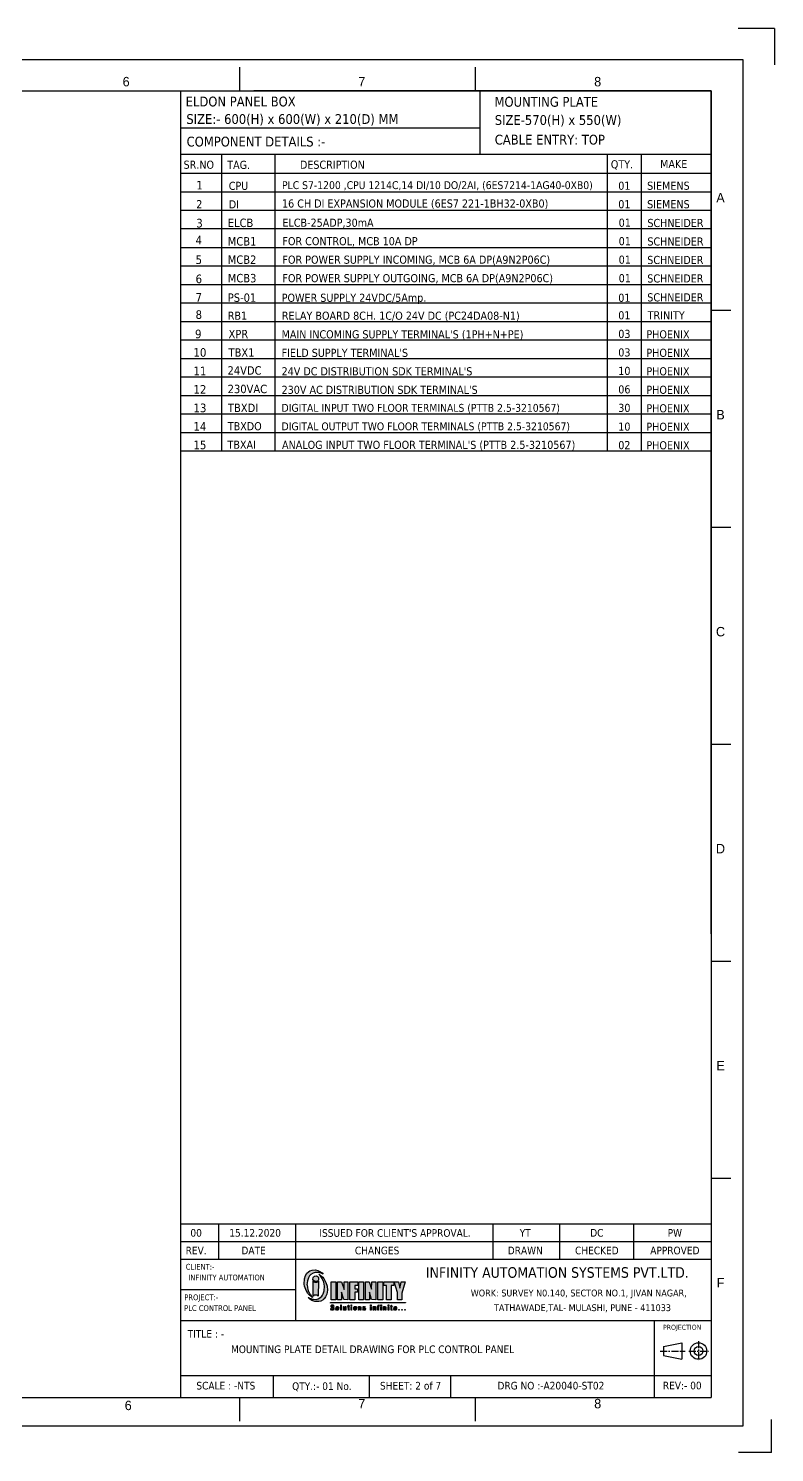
# Model space of a CAD drawing. Extents: x 867151 to 1787449, y -2071112 to -1028603.
# Drawn here: x 871691 to 872224, y -1033036 to -1032019 of the extents above; entities that cross this region are included whole.
import ezdxf
from ezdxf.enums import TextEntityAlignment as Align

# ---------------------------------------------------------------- set-up
doc = ezdxf.new("R2010")
doc.units = 0
doc.header["$LTSCALE"] = 4
doc.header["$MEASUREMENT"] = 0
doc.linetypes.add('CENTER', pattern=[2, 1.25, -0.25, 0.25, -0.25])
doc.layers.get('0').update_dxf_attribs({"linetype": 'CONTINUOUS'})
for name, color, linetype in [('Layer1', 7, 'CONTINUOUS'), ('R2V', 7, 'CONTINUOUS'), ('Title Block', 7, 'CONTINUOUS')]:
    doc.layers.add(name, color=color, linetype=linetype)
doc.layers.add('TXT', color=3, linetype='CONTINUOUS', lineweight=25)
doc.styles.add('BZ2', font='GOTHIC.TTF')
doc.styles.add('Tahoma', font='tahoma.ttf')

msp = doc.modelspace()

# ---------------------------------------------------------------- hatches: boundary and pattern name
h = msp.add_hatch(color=9)
h.paths.add_polyline_path([(871891.6, -1032909.8), (871892.5, -1032908.9), (871894.1, -1032907.9), (871895.5, -1032907.5), (871898.3, -1032907.5), (871899.8, -1032907.9), (871901.4, -1032908.8), (871900.5, -1032907.8), (871898.9, -1032906.8), (871897.6, -1032906.2), (871895.7, -1032905.7), (871893.4, -1032905.8), (871891.7, -1032906.4), (871890.7, -1032907.1), (871889.7, -1032908.1), (871888.7, -1032909.7), (871887.9, -1032912), (871887.7, -1032915.9), (871888, -1032917.2), (871888.8, -1032919.6), (871889.5, -1032920.8), (871890.4, -1032922.5), (871891.8, -1032924), (871892.4, -1032924.3), (871893.2, -1032925.1), (871893.8, -1032925.4), (871893.4, -1032924.8), (871893.2, -1032924.8), (871892.2, -1032923.3), (871892.1, -1032923.3), (871891.8, -1032922.7), (871891.7, -1032922.7), (871891, -1032921.2), (871890.9, -1032921.2), (871890.4, -1032919.6), (871890.3, -1032919.6), (871890.1, -1032918.2), (871890, -1032918.2), (871889.8, -1032916.4), (871889.7, -1032916.4), (871890, -1032913.4), (871890.7, -1032911.3)])
h.paths.add_polyline_path([(871900.7, -1032923.6), (871900.3, -1032924.4), (871899, -1032925.5), (871897.8, -1032926.2), (871896.2, -1032926.7), (871894.3, -1032926.5), (871893.6, -1032926.5), (871892.4, -1032926.1), (871892.1, -1032926.1), (871891.4, -1032925.6), (871891.1, -1032925.6), (871890.8, -1032925.3), (871890.5, -1032925.3), (871891.6, -1032926.3), (871893.2, -1032927.4), (871895.3, -1032928.2), (871898.3, -1032928.3), (871899.6, -1032928), (871901.2, -1032927), (871901.5, -1032926.5), (871902.1, -1032926.2), (871902.9, -1032925), (871903.9, -1032923), (871904.4, -1032920.2), (871904.1, -1032917.3), (871903.3, -1032914.6), (871901.8, -1032911.9), (871901.7, -1032911.9), (871901, -1032910.9), (871899.9, -1032909.8), (871899.7, -1032909.8), (871899.7, -1032909.6), (871899.4, -1032909.6), (871898.4, -1032908.6), (871898.1, -1032908.6), (871898.6, -1032909.1), (871899, -1032909.7), (871899.2, -1032909.7), (871899.6, -1032910.3), (871900, -1032911.1), (871900.6, -1032911.8), (871901.7, -1032914.4), (871902.2, -1032917.3), (871902, -1032920.7), (871901.3, -1032922.8)])
h = msp.add_hatch(color=141)
h.paths.add_polyline_path([(871897.1, -1032910.2), (871896.2, -1032909.8), (871895, -1032910.2), (871894.4, -1032910.5), (871894.1, -1032911.1), (871893.9, -1032912.5), (871894.3, -1032913.2), (871895, -1032913.8), (871896.4, -1032914), (871897.2, -1032913.7), (871897.9, -1032912.9), (871898, -1032911.3), (871897.7, -1032910.6)])
h.paths.add_polyline_path([(871894.1, -1032924.4), (871894.3, -1032924.4), (871894.3, -1032924.2), (871895.1, -1032923.6), (871897, -1032923.6), (871897.8, -1032924.3), (871897.9, -1032913.6), (871897.8, -1032913.6), (871897.6, -1032914), (871897, -1032914.4), (871895.3, -1032914.5), (871894.8, -1032914.1), (871894.6, -1032914.1), (871894.3, -1032913.6), (871894.1, -1032913.6)])
h = msp.add_hatch(color=141)
h.paths.add_polyline_path([(871906.9, -1032927), (871910.3, -1032927), (871910.3, -1032914.1), (871906.9, -1032914.1)])
h.paths.add_polyline_path([(871911.6, -1032927), (871914.4, -1032927), (871914.5, -1032921.6), (871916.1, -1032926.9), (871919, -1032927), (871919, -1032914.1), (871916.2, -1032914.1), (871916.2, -1032919.6), (871914.3, -1032914.1), (871911.6, -1032914.1)])
h.paths.add_polyline_path([(871920.4, -1032927), (871923.8, -1032927), (871923.8, -1032921.6), (871925.8, -1032921.6), (871925.8, -1032919.2), (871923.9, -1032919.2), (871923.8, -1032916.7), (871926, -1032916.7), (871926, -1032914.1), (871920.4, -1032914.1)])
h.paths.add_polyline_path([(871930.2, -1032914.1), (871926.8, -1032914.1), (871926.8, -1032927), (871930.2, -1032927)])
h.paths.add_polyline_path([(871934.4, -1032921.6), (871935.9, -1032926.9), (871938.9, -1032927), (871938.9, -1032914.1), (871936.1, -1032914.1), (871935.9, -1032919.5), (871934.2, -1032914.1), (871931.5, -1032914.1), (871931.5, -1032927), (871934.3, -1032927)])
h.paths.add_polyline_path([(871943.8, -1032914.1), (871940.4, -1032914.1), (871940.4, -1032927), (871943.8, -1032927)])
h.paths.add_polyline_path([(871949.9, -1032916.7), (871951.7, -1032916.7), (871951.7, -1032914.1), (871944.5, -1032914.1), (871944.5, -1032916.7), (871946.5, -1032916.7), (871946.5, -1032927), (871949.9, -1032927)])
h.paths.add_polyline_path([(871959.9, -1032914.1), (871956.9, -1032914.1), (871956.7, -1032915.9), (871956, -1032918.8), (871955.1, -1032914.1), (871952.1, -1032914.1), (871954.3, -1032921.9), (871954.4, -1032927), (871957.5, -1032927), (871957.5, -1032922.2)])

# ---------------------------------------------------------------- linework, layer by layer
for p, q in [((872223.6, -1032019.3), (872197.5, -1032019.3)), ((872223.6, -1032019.3), (872223.6, -1032045.4)), ((871818.3, -1032063.8), (872178.3, -1032063.8)), ((872178.3, -1032665.7), (872178.3, -1032063.8)), ((871799.5, -1032897.9), (871799.5, -1032941.7)), ((872221.5, -1033036), (872221.5, -1033012.4)), ((872221.5, -1033036), (872197.8, -1033036))]:
    msp.add_line(p, q)
at = {"layer": 'Layer1'}
for p, q in [((871841.5, -1032047), (871841.5, -1032063.8)), ((872009.9, -1032047), (872009.9, -1032063.8)), ((870831.2, -1032063.8), (872178.3, -1032063.8)), ((872178.3, -1032063.8), (871851.8, -1032063.8)), ((872178.3, -1032063.8), (872178.3, -1032996.7)), ((872178.3, -1032238.8), (872178.3, -1032063.8)), ((872178.3, -1032220.4), (872192.4, -1032220.4)), ((872178.3, -1032323.7), (872178.3, -1032225.9)), ((872178.3, -1032344), (872178.3, -1032388.9)), ((872178.3, -1032375.4), (872192.4, -1032375.4)), ((872178.3, -1032388.9), (872178.3, -1032476.4)), ((872178.3, -1032389), (872178.3, -1032476.5)), ((872178.3, -1032530.3), (872192.4, -1032530.3)), ((872178.3, -1032685.2), (872192.4, -1032685.2)), ((872178.3, -1032835.9), (872178.3, -1032996.7)), ((872178.3, -1032840.1), (872192.4, -1032840.1)), ((872178.3, -1032840.1), (872192.4, -1032840.1)), ((872178.3, -1032840.1), (872192.4, -1032840.1)), ((872178.3, -1032860.1), (872178.3, -1032996.7)), ((871799.5, -1032872.7), (871799.5, -1032996.7)), ((871799.5, -1032872.7), (872178.3, -1032872.7)), ((871799.5, -1032872.7), (872178.3, -1032872.7)), ((871826.6, -1032872.7), (871826.6, -1032885.3)), ((871881.6, -1032872.7), (871881.6, -1032897.9)), ((872022.5, -1032872.7), (872022.5, -1032885.3)), ((872070.1, -1032872.7), (872070.1, -1032885.3)), ((872122.8, -1032872.7), (872122.8, -1032885.3)), ((871799.5, -1032885.3), (872178.3, -1032885.3)), ((871826.6, -1032885.3), (871826.6, -1032897.9)), ((872022.5, -1032885.3), (872022.5, -1032897.9)), ((872070.1, -1032885.3), (872070.1, -1032897.9)), ((872122.8, -1032885.3), (872122.8, -1032897.9)), ((871799.5, -1032897.9), (872178.3, -1032897.9)), ((871799.5, -1032897.9), (872178.3, -1032897.9)), ((871881.6, -1032897.9), (871881.6, -1032941.7)), ((871881.6, -1032919.8), (871799.5, -1032919.8)), ((871799.5, -1032941.7), (872178.3, -1032941.7)), ((872137.6, -1032941.7), (872137.6, -1032996.7)), ((872144.3, -1032960.4), (872157.4, -1032957.7)), ((872157.4, -1032957.7), (872157.4, -1032969.5)), ((872144.3, -1032960.4), (872144.3, -1032966.8)), ((872144.3, -1032966.8), (872157.4, -1032969.5)), ((871799.5, -1032981), (872178.3, -1032981)), ((871865.7, -1032981), (871865.7, -1032996.7)), ((871934.1, -1032981), (871934.1, -1032996.7)), ((871992.3, -1032981), (871992.3, -1032996.7)), ((870831.2, -1032996.7), (872178.3, -1032996.7)), ((871729, -1032996.7), (872174.6, -1032996.7)), ((871799.5, -1032996.7), (872178.3, -1032996.7)), ((871841.5, -1032996.7), (871841.5, -1033013.6)), ((872009.9, -1032996.7), (872009.9, -1033013.6))]:
    msp.add_line(p, q, dxfattribs=at)
at = {"layer": 'Layer1', "linetype": 'CENTER'}
for p, q in [((872169.3, -1032956.5), (872169.3, -1032970.6)), ((872141.9, -1032963.6), (872159.8, -1032963.6)), ((872162.3, -1032963.6), (872176.4, -1032963.6))]:
    msp.add_line(p, q, dxfattribs=at)
at = {"layer": 'Layer1'}
msp.add_lwpolyline([(870803.6, -1032041.6), (872201, -1032041.6), (872201, -1033017.3), (870803.6, -1033017.3)], close=True, dxfattribs=at)
for radius in [5.9, 3.19]:
    msp.add_circle((872169.3, -1032963.6), radius, dxfattribs=at)
at = {"layer": 'R2V', "color": 0}
for points in [[(871895.7, -1032905.7, 0), (871897.6, -1032906.2, 0), (871898.9, -1032906.8, 0), (871900.5, -1032907.8, 0), (871901.4, -1032908.8, 0), (871899.8, -1032907.9, 0), (871898.3, -1032907.5, 0), (871895.5, -1032907.5, 0), (871894.1, -1032907.9, 0), (871892.5, -1032908.9, 0), (871891.6, -1032909.8, 0), (871890.7, -1032911.3, 0), (871890, -1032913.4, 0), (871889.7, -1032916.4, 0), (871889.8, -1032916.4, 0), (871890, -1032918.2, 0), (871890.1, -1032918.2, 0), (871890.3, -1032919.6, 0), (871890.4, -1032919.6, 0), (871890.9, -1032921.2, 0), (871891, -1032921.2, 0), (871891.7, -1032922.7, 0), (871891.8, -1032922.7, 0), (871892.1, -1032923.3, 0), (871892.2, -1032923.3, 0), (871893.2, -1032924.8, 0), (871893.4, -1032924.8, 0), (871893.8, -1032925.4, 0), (871893.2, -1032925.1, 0), (871892.4, -1032924.3, 0), (871891.8, -1032924, 0), (871890.4, -1032922.5, 0), (871889.5, -1032920.8, 0), (871888.8, -1032919.6, 0), (871888, -1032917.2, 0), (871887.7, -1032915.9, 0), (871887.9, -1032912, 0), (871888.7, -1032909.7, 0), (871889.7, -1032908.1, 0), (871890.7, -1032907.1, 0), (871891.7, -1032906.4, 0), (871893.4, -1032905.8, 0), (871895.7, -1032905.7, 0)], [(871898.4, -1032908.6, 0), (871899.4, -1032909.6, 0), (871899.7, -1032909.6, 0), (871899.7, -1032909.8, 0), (871899.9, -1032909.8, 0), (871901, -1032910.9, 0), (871901.7, -1032911.9, 0), (871901.8, -1032911.9, 0), (871903.3, -1032914.6, 0), (871904.1, -1032917.3, 0), (871904.4, -1032920.2, 0), (871903.9, -1032923, 0), (871902.9, -1032925, 0), (871902.1, -1032926.2, 0), (871901.5, -1032926.5, 0), (871901.2, -1032927, 0), (871899.6, -1032928, 0), (871898.3, -1032928.3, 0), (871895.3, -1032928.2, 0), (871893.2, -1032927.4, 0), (871891.6, -1032926.3, 0), (871890.5, -1032925.3, 0), (871890.8, -1032925.3, 0), (871891.1, -1032925.6, 0), (871891.4, -1032925.6, 0), (871892.1, -1032926.1, 0), (871892.4, -1032926.1, 0), (871893.6, -1032926.5, 0), (871894.3, -1032926.5, 0), (871896.2, -1032926.7, 0), (871897.8, -1032926.2, 0), (871899, -1032925.5, 0), (871900.3, -1032924.4, 0), (871900.7, -1032923.6, 0), (871901.3, -1032922.8, 0), (871902, -1032920.7, 0), (871902.2, -1032917.3, 0), (871901.7, -1032914.4, 0), (871900.6, -1032911.8, 0), (871900, -1032911.1, 0), (871899.6, -1032910.3, 0), (871899.2, -1032909.7, 0), (871899, -1032909.7, 0), (871898.6, -1032909.1, 0), (871898.1, -1032908.6, 0), (871898.4, -1032908.6, 0)], [(871896.2, -1032909.8, 0), (871897.1, -1032910.2, 0), (871897.7, -1032910.6, 0), (871898, -1032911.3, 0), (871897.9, -1032912.9, 0), (871897.2, -1032913.7, 0), (871896.4, -1032914, 0), (871895, -1032913.8, 0), (871894.3, -1032913.2, 0), (871893.9, -1032912.5, 0), (871894.1, -1032911.1, 0), (871894.4, -1032910.5, 0), (871895, -1032910.2, 0), (871896.2, -1032909.8, 0)], [(871897.9, -1032913.6, 0), (871897.8, -1032924.3, 0), (871897, -1032923.6, 0), (871895.1, -1032923.6, 0), (871894.3, -1032924.2, 0), (871894.3, -1032924.4, 0), (871894.1, -1032924.4, 0), (871894.1, -1032913.6, 0), (871894.3, -1032913.6, 0), (871894.6, -1032914.1, 0), (871894.8, -1032914.1, 0), (871895.3, -1032914.5, 0), (871897, -1032914.4, 0), (871897.6, -1032914, 0), (871897.8, -1032913.6, 0), (871897.9, -1032913.6, 0)], [(871910.3, -1032914.1, 0), (871910.3, -1032927, 0), (871906.9, -1032927, 0), (871906.9, -1032914.1, 0), (871910.3, -1032914.1, 0)], [(871919, -1032914.1, 0), (871919, -1032927, 0), (871916.1, -1032926.9, 0), (871914.5, -1032921.6, 0), (871914.4, -1032927, 0), (871911.6, -1032927, 0), (871911.6, -1032914.1, 0), (871914.3, -1032914.1, 0), (871916.2, -1032919.6, 0), (871916.2, -1032914.1, 0), (871919, -1032914.1, 0)], [(871926, -1032914.1, 0), (871926, -1032916.7, 0), (871923.8, -1032916.7, 0), (871923.9, -1032919.2, 0), (871925.8, -1032919.2, 0), (871925.8, -1032921.6, 0), (871923.8, -1032921.6, 0), (871923.8, -1032927, 0), (871920.4, -1032927, 0), (871920.4, -1032914.1, 0), (871926, -1032914.1, 0)], [(871930.2, -1032914.1, 0), (871930.2, -1032927, 0), (871926.8, -1032927, 0), (871926.8, -1032914.1, 0), (871930.2, -1032914.1, 0)], [(871938.9, -1032914.1, 0), (871938.9, -1032927, 0), (871935.9, -1032926.9, 0), (871934.4, -1032921.6, 0), (871934.3, -1032927, 0), (871931.5, -1032927, 0), (871931.5, -1032914.1, 0), (871934.2, -1032914.1, 0), (871935.9, -1032919.5, 0), (871936.1, -1032914.1, 0), (871938.9, -1032914.1, 0)], [(871943.8, -1032914.1, 0), (871943.8, -1032927, 0), (871940.4, -1032927, 0), (871940.4, -1032914.1, 0), (871943.8, -1032914.1, 0)], [(871951.7, -1032914.1, 0), (871951.7, -1032916.7, 0), (871949.9, -1032916.7, 0), (871949.9, -1032927, 0), (871946.5, -1032927, 0), (871946.5, -1032916.7, 0), (871944.5, -1032916.7, 0), (871944.5, -1032914.1, 0), (871951.7, -1032914.1, 0)], [(871959.9, -1032914.1, 0), (871957.5, -1032922.2, 0), (871957.5, -1032927, 0), (871954.4, -1032927, 0), (871954.3, -1032921.9, 0), (871952.1, -1032914.1, 0), (871955.1, -1032914.1, 0), (871956, -1032918.8, 0), (871956.7, -1032915.9, 0), (871956.9, -1032914.1, 0), (871959.9, -1032914.1, 0)], [(871960.1, -1032928.9, 0), (871960.1, -1032929.2, 0), (871906.6, -1032929.2, 0), (871906.6, -1032929.4, 0), (871906.5, -1032929.4, 0), (871906.5, -1032928.9, 0), (871960.1, -1032928.9, 0)], [(871908.3, -1032930.6, 0), (871908.7, -1032930.9, 0), (871908.9, -1032931.8, 0), (871908.6, -1032931.8, 0), (871908.3, -1032931.1, 0), (871907.5, -1032931.1, 0), (871907.3, -1032931.8, 0), (871907.4, -1032931.8, 0), (871907.5, -1032932.2, 0), (871907.7, -1032932.2, 0), (871908.8, -1032932.6, 0), (871909, -1032933, 0), (871908.9, -1032934, 0), (871908.7, -1032934.4, 0), (871907.3, -1032934.4, 0), (871906.8, -1032933.7, 0), (871906.8, -1032933.1, 0), (871907.2, -1032933.1, 0), (871907.5, -1032934, 0), (871907.7, -1032934, 0), (871908.2, -1032934.2, 0), (871908.7, -1032933.7, 0), (871908.6, -1032933.1, 0), (871907.3, -1032932.5, 0), (871906.9, -1032932, 0), (871907, -1032931, 0), (871907.4, -1032930.6, 0), (871908.3, -1032930.6, 0)], [(871911.8, -1032931.7, 0), (871912.4, -1032932.4, 0), (871912.3, -1032934, 0), (871911.8, -1032934.5, 0), (871910.9, -1032934.4, 0), (871910.4, -1032933.8, 0), (871910.6, -1032932.2, 0), (871911, -1032931.7, 0), (871911.8, -1032931.7, 0)], [(871911.6, -1032932, 0), (871911, -1032932.2, 0), (871910.8, -1032933.5, 0), (871910.9, -1032933.5, 0), (871911, -1032934, 0), (871911.3, -1032934, 0), (871911.6, -1032934.2, 0), (871912, -1032933.8, 0), (871912, -1032932.4, 0), (871911.6, -1032932, 0)], [(871914.2, -1032930.6, 0), (871914.2, -1032934.5, 0), (871913.8, -1032934.5, 0), (871913.8, -1032930.6, 0), (871914.2, -1032930.6, 0)], [(871917.5, -1032931.7, 0), (871917.5, -1032934.5, 0), (871917.1, -1032934.5, 0), (871917, -1032934.3, 0), (871916.8, -1032934.5, 0), (871915.9, -1032934.4, 0), (871915.7, -1032934, 0), (871915.7, -1032931.7, 0), (871916.1, -1032931.7, 0), (871916.2, -1032934, 0), (871916.4, -1032934, 0), (871916.6, -1032934.2, 0), (871917.1, -1032933.7, 0), (871917.1, -1032931.7, 0), (871917.5, -1032931.7, 0)], [(871919.6, -1032930.8, 0), (871919.6, -1032931.7, 0), (871919.9, -1032931.7, 0), (871919.9, -1032932, 0), (871919.6, -1032932, 0), (871919.7, -1032934.2, 0), (871919.9, -1032934.2, 0), (871920, -1032934.5, 0), (871919.3, -1032934.4, 0), (871919.2, -1032932, 0), (871919, -1032932, 0), (871919, -1032931.7, 0), (871919.2, -1032931.7, 0), (871919.2, -1032930.9, 0), (871919.6, -1032930.8, 0)], [(871921.6, -1032930.6, 0), (871921.6, -1032931.2, 0), (871921.2, -1032931.2, 0), (871921.2, -1032930.6, 0), (871921.6, -1032930.6, 0)], [(871921.6, -1032931.7, 0), (871921.6, -1032934.5, 0), (871921.2, -1032934.5, 0), (871921.2, -1032931.7, 0), (871921.6, -1032931.7, 0)], [(871924.5, -1032931.7, 0), (871925.1, -1032932.4, 0), (871924.9, -1032934, 0), (871924.5, -1032934.5, 0), (871923.5, -1032934.4, 0), (871923.1, -1032933.8, 0), (871923.2, -1032932.2, 0), (871923.7, -1032931.7, 0), (871924.5, -1032931.7, 0)], [(871924.2, -1032932, 0), (871923.7, -1032932.2, 0), (871923.4, -1032933.5, 0), (871923.5, -1032933.5, 0), (871923.7, -1032934, 0), (871923.9, -1032934, 0), (871924.2, -1032934.2, 0), (871924.6, -1032933.8, 0), (871924.6, -1032932.4, 0), (871924.2, -1032932, 0)], [(871927.9, -1032931.7, 0), (871928.2, -1032932.2, 0), (871928.2, -1032934.5, 0), (871927.9, -1032934.5, 0), (871927.8, -1032932.2, 0), (871927.1, -1032932.2, 0), (871926.8, -1032932.6, 0), (871926.8, -1032934.5, 0), (871926.5, -1032934.5, 0), (871926.5, -1032931.7, 0), (871926.8, -1032931.7, 0), (871926.9, -1032931.9, 0), (871927.2, -1032931.7, 0), (871927.9, -1032931.7, 0)], [(871930.9, -1032931.7, 0), (871931.3, -1032932.5, 0), (871930.9, -1032932.6, 0), (871930.7, -1032932, 0), (871930.2, -1032932.2, 0), (871930.2, -1032932.8, 0), (871930.3, -1032932.8, 0), (871931.4, -1032933.3, 0), (871931.3, -1032934.3, 0), (871930.9, -1032934.5, 0), (871930, -1032934.4, 0), (871929.6, -1032933.6, 0), (871930, -1032933.5, 0), (871930.2, -1032934, 0), (871930.3, -1032934, 0), (871930.7, -1032934.2, 0), (871931, -1032933.9, 0), (871930.9, -1032933.5, 0), (871929.9, -1032933.1, 0), (871929.9, -1032931.9, 0), (871930.1, -1032931.7, 0), (871930.9, -1032931.7, 0)], [(871935.5, -1032930.6, 0), (871935.5, -1032931.2, 0), (871935.1, -1032931.2, 0), (871935.1, -1032930.6, 0), (871935.5, -1032930.6, 0)], [(871935.5, -1032931.7, 0), (871935.5, -1032934.5, 0), (871935.1, -1032934.5, 0), (871935.1, -1032931.7, 0), (871935.5, -1032931.7, 0)], [(871938.4, -1032931.7, 0), (871938.8, -1032932.2, 0), (871938.8, -1032934.5, 0), (871938.4, -1032934.5, 0), (871938.3, -1032932.2, 0), (871937.6, -1032932.2, 0), (871937.4, -1032932.6, 0), (871937.4, -1032934.5, 0), (871937, -1032934.5, 0), (871937, -1032931.7, 0), (871937.4, -1032931.7, 0), (871937.5, -1032931.9, 0), (871937.7, -1032931.7, 0), (871938.4, -1032931.7, 0)], [(871941.2, -1032930.6, 0), (871941.2, -1032931, 0), (871940.7, -1032931.1, 0), (871940.7, -1032931.7, 0), (871941.1, -1032931.7, 0), (871941.1, -1032932, 0), (871940.7, -1032932, 0), (871940.7, -1032934.5, 0), (871940.4, -1032934.5, 0), (871940.4, -1032932, 0), (871940, -1032932, 0), (871940, -1032931.7, 0), (871940.4, -1032931.7, 0), (871940.5, -1032930.8, 0), (871941.2, -1032930.6, 0)], [(871942.9, -1032930.6, 0), (871942.9, -1032931.2, 0), (871942.5, -1032931.2, 0), (871942.5, -1032930.6, 0), (871942.9, -1032930.6, 0)], [(871942.9, -1032931.7, 0), (871942.9, -1032934.5, 0), (871942.5, -1032934.5, 0), (871942.5, -1032931.7, 0), (871942.9, -1032931.7, 0)], [(871945.8, -1032931.7, 0), (871946.1, -1032932.2, 0), (871946.1, -1032934.5, 0), (871945.8, -1032934.5, 0), (871945.7, -1032932.2, 0), (871945, -1032932.2, 0), (871944.7, -1032932.6, 0), (871944.7, -1032934.5, 0), (871944.4, -1032934.5, 0), (871944.4, -1032931.7, 0), (871944.7, -1032931.7, 0), (871944.8, -1032931.9, 0), (871945.1, -1032931.7, 0), (871945.8, -1032931.7, 0)], [(871948.1, -1032930.6, 0), (871948.1, -1032931.2, 0), (871947.8, -1032931.2, 0), (871947.8, -1032930.6, 0), (871948.1, -1032930.6, 0)], [(871948.1, -1032931.7, 0), (871948.1, -1032934.5, 0), (871947.8, -1032934.5, 0), (871947.8, -1032931.7, 0), (871948.1, -1032931.7, 0)], [(871950.1, -1032930.8, 0), (871950.1, -1032931.7, 0), (871950.5, -1032931.7, 0), (871950.5, -1032932, 0), (871950.1, -1032932, 0), (871950.2, -1032934.2, 0), (871950.5, -1032934.2, 0), (871950.6, -1032934.5, 0), (871949.9, -1032934.4, 0), (871949.8, -1032932, 0), (871949.5, -1032932, 0), (871949.5, -1032931.7, 0), (871949.8, -1032931.7, 0), (871949.9, -1032930.9, 0), (871950.1, -1032930.8, 0)], [(871953.2, -1032931.7, 0), (871953.7, -1032932.4, 0), (871953.7, -1032933.2, 0), (871952.1, -1032933.2, 0), (871952.3, -1032933.9, 0), (871952.5, -1032933.9, 0), (871952.6, -1032934.2, 0), (871953.2, -1032934, 0), (871953.4, -1032933.5, 0), (871953.6, -1032933.5, 0), (871953.6, -1032934, 0), (871953.2, -1032934.5, 0), (871952.2, -1032934.4, 0), (871951.7, -1032933.8, 0), (871951.9, -1032932.2, 0), (871952.3, -1032931.7, 0), (871953.2, -1032931.7, 0)], [(871952.9, -1032932, 0), (871952.5, -1032932.2, 0), (871952.2, -1032932.4, 0), (871952.2, -1032932.9, 0), (871953.4, -1032932.9, 0), (871953.2, -1032932.2, 0), (871952.9, -1032932, 0)], [(871955.6, -1032933.9, 0), (871955.6, -1032934.5, 0), (871955.3, -1032934.5, 0), (871955.3, -1032933.9, 0), (871955.6, -1032933.9, 0)], [(871957.7, -1032933.9, 0), (871957.7, -1032934.5, 0), (871957.4, -1032934.5, 0), (871957.4, -1032933.9, 0), (871957.7, -1032933.9, 0)], [(871959.9, -1032933.9, 0), (871959.9, -1032934.5, 0), (871959.6, -1032934.5, 0), (871959.6, -1032933.9, 0), (871959.9, -1032933.9, 0)]]:
    msp.add_polyline3d(points, dxfattribs=at)
at = {"layer": 'TXT', "color": 0}
for p, q in [((871799.5, -1032063.8), (871799.5, -1032872.7)), ((872013.1, -1032063.8), (872013.1, -1032109)), ((872013.1, -1032090.4), (871799.5, -1032090.4)), ((871799.5, -1032109), (872178.3, -1032109)), ((871828.8, -1032109), (871828.8, -1032320.8)), ((871866.8, -1032109), (871866.8, -1032320.8)), ((872104, -1032109), (872104, -1032320.8)), ((872128.4, -1032109), (872128.4, -1032320.8)), ((871799.5, -1032122.6), (872178.3, -1032122.6)), ((871799.5, -1032122.6), (872178.3, -1032122.6)), ((871799.5, -1032135.9), (872178.3, -1032135.9)), ((871799.5, -1032149.1), (872178.3, -1032149.1)), ((871799.5, -1032162.2), (872178.3, -1032162.2)), ((871799.5, -1032175.7), (872178.3, -1032175.7)), ((871799.5, -1032188.9), (872178.3, -1032188.9)), ((871799.5, -1032202.1), (872178.3, -1032202.1)), ((871799.5, -1032215.3), (872178.3, -1032215.3)), ((871799.5, -1032228.5), (872178.3, -1032228.5)), ((871799.5, -1032241.7), (872178.3, -1032241.7)), ((871799.5, -1032254.9), (872178.3, -1032254.9)), ((871799.5, -1032268.1), (872178.3, -1032268.1)), ((871799.5, -1032281.3), (872178.3, -1032281.3)), ((871799.5, -1032294.5), (872178.3, -1032294.5)), ((871799.5, -1032307.7), (872178.3, -1032307.7)), ((871799.5, -1032320.8), (872178.3, -1032320.8)), ((871799.5, -1032320.8), (872178.3, -1032320.8))]:
    msp.add_line(p, q, dxfattribs=at)

# ---------------------------------------------------------------- texts
at = {"layer": 'Layer1'}
for s, height, style, p in [('6', 6.74, 'BZ2', (871760.6, -1032057.3)), ('7', 6.74, 'BZ2', (871928.9, -1032057.3)), ('8', 6.74, 'BZ2', (872097.3, -1032057.3)), ('A', 6.74, 'BZ2', (872185, -1032140.2)), ('B', 6.74, 'BZ2', (872185, -1032295.1)), ('C', 6.74, 'BZ2', (872185, -1032450)), ('D', 6.74, 'BZ2', (872185, -1032604.9)), ('E', 6.74, 'BZ2', (872185, -1032759.9)), ('00', 5.46, 'Tahoma', (871810.6, -1032879.2)), ('15.12.2020', 5.46, 'Tahoma', (871852.7, -1032879.2)), ("ISSUED FOR CLIENT'S APPROVAL.", 5.459, 'Tahoma', (871952.6, -1032879.3)), ('YT', 5.46, 'Tahoma', (872045.6, -1032879.2)), ('DC', 5.46, 'Tahoma', (872096.7, -1032879.2)), ('PW', 5.46, 'Tahoma', (872152.4, -1032879.2)), ('REV.', 5.46, 'Tahoma', (871810.6, -1032891.8)), ('DATE', 5.46, 'Tahoma', (871851.6, -1032891.8)), ('CHANGES', 5.46, 'Tahoma', (871939.8, -1032891.8)), ('DRAWN', 5.46, 'Tahoma', (872045.6, -1032891.8)), ('CHECKED', 5.46, 'Tahoma', (872096.7, -1032891.8)), ('APPROVED', 5.46, 'Tahoma', (872152.4, -1032891.8)), ('CLIENT:-', 4.1, 'Tahoma', (871813.4, -1032903.4)), ('INFINITY AUTOMATION SYSTEMS PVT.LTD.', 7.567, 'Tahoma', (872068.5, -1032907.5)), ('INFINITY AUTOMATION', 4.1, 'Tahoma', (871832.3, -1032911.1)), ('F', 6.74, 'BZ2', (872185, -1032914.8)), ('F', 6.74, 'BZ2', (872185, -1032914.8)), ('F', 6.74, 'BZ2', (872185, -1032914.8)), ('PROJECTION', 3.6, 'Tahoma', (872157.6, -1032947.1)), ('TITLE : -', 5.46, 'Tahoma', (871817.5, -1032951.3)), ('SCALE : -NTS ', 5.459, 'Tahoma', (871832.8, -1032988.3)), ('QTY.:- 01 No.', 5.459, 'Tahoma', (871900.4, -1032989.1)), ('SHEET: 2 of 7', 5.459, 'Tahoma', (871963.7, -1032988.3)), ('DRG NO :-A20040-ST02', 5.459, 'Tahoma', (872063.9, -1032988.3)), ('REV:- 00', 5.46, 'Tahoma', (872157.7, -1032988.2)), ('6', 6.74, 'BZ2', (871762.1, -1033002.4)), ('7', 6.74, 'BZ2', (871928.9, -1033001.1)), ('8', 6.74, 'BZ2', (872097.3, -1033001.1))]:
    msp.add_text(s, height=height, dxfattribs=dict(at, style=style)).set_placement(p, align=Align.MIDDLE)
at = {"layer": 'Layer1', "style": 'Tahoma'}
for s, p in [('PROJECT:- ', (871802.1, -1032927.3)), ('PLC CONTROL PANEL', (871802, -1032935))]:
    msp.add_text(s, height=4.1, dxfattribs=at).set_placement(p)
at = {"layer": 'Layer1', "insert": (871835.5, -1032959.6), "char_height": 5.459, "width": 365.118, "attachment_point": 1, "style": 'Tahoma'}
msp.add_mtext('{\\C0;MOUNTING PLATE DETAIL DRAWING FOR PLC CONTROL PANEL}', dxfattribs=at)
at = {"layer": 'Title Block', "style": 'Tahoma'}
msp.add_text('WORK: SURVEY N0.140, SECTOR NO.1, JIVAN NAGAR, ', height=4.884, dxfattribs=at).set_placement((872006.7, -1032924.6))
at = {"layer": 'Title Block', "insert": (872023.2, -1032930.2), "char_height": 4.884, "width": 174.116, "attachment_point": 1, "style": 'Tahoma'}
msp.add_mtext('TATHAWADE,TAL- MULASHI, PUNE - 411033', dxfattribs=at)
at = {"layer": 'TXT', "color": 0, "style": 'Tahoma'}
for s, height, p in [('ELDON PANEL BOX', 7, (871803.1, -1032075)), (' MOUNTING PLATE', 7, (872021, -1032075.2)), ('SIZE:- 600(H) x 600(W) x 210(D) MM', 7, (871803.6, -1032087.5)), ('SIZE-570(H) x 550(W) ', 7, (872023.8, -1032088.2)), ('COMPONENT DETAILS :-', 7, (871803.8, -1032103.6)), ('CABLE ENTRY: TOP', 7, (872023.8, -1032102.2)), ('SR.NO', 5.8, (871801.6, -1032119.5)), ('TAG.', 5.8, (871832.8, -1032119.6)), ('DESCRIPTION', 5.8, (871884.7, -1032119.5)), ('QTY.', 5.8, (872106.7, -1032119.2)), ('MAKE', 5.8, (872141.9, -1032119)), ('1', 6.14, (871810.7, -1032134.3)), ('CPU', 5.8, (871833.9, -1032134.6)), ('PLC S7-1200 ,CPU 1214C,14 DI/10 DO/2AI, (6ES7214-1AG40-0XB0)', 5.6, (871871.9, -1032134)), ('01', 5.8, (872112, -1032134.5)), ('SIEMENS', 5.8, (872132.6, -1032134.5)), ('2', 5.8, (871810.7, -1032147.7)), ('DI', 5.8, (871833.9, -1032147.8)), ('16 CH DI EXPANSION MODULE (6ES7 221-1BH32-0XB0)', 5.8, (871871.9, -1032147.2)), ('01', 5.8, (872112, -1032147.7)), ('SIEMENS', 5.8, (872132.6, -1032147.7)), ('3', 6.14, (871810.7, -1032161.4)), ('ELCB', 6, (871833.2, -1032161.1)), ('01', 5.8, (872112.3, -1032160.9)), ('SCHNEIDER', 5.8, (872132.8, -1032161.1)), ('4', 6.14, (871810.2, -1032173.5)), ('MCB1', 6, (871833.2, -1032174.3)), ('01', 5.8, (872112.3, -1032174.1)), ('SCHNEIDER', 5.8, (872132.8, -1032174.3)), ('5', 6.14, (871810.2, -1032187.5)), ('MCB2', 6, (871833.2, -1032187.4)), ('01', 5.8, (872112.3, -1032187.3)), ('SCHNEIDER', 5.8, (872132.7, -1032187.5)), ('6', 6.14, (871810.2, -1032201.2)), ('MCB3', 6, (871833.2, -1032200.6)), ('01', 5.8, (872112.3, -1032200.5)), ('SCHNEIDER', 5.8, (872132.7, -1032200.7)), ('7', 6.14, (871810.2, -1032214.3)), ('PS-01', 6, (871833.2, -1032214.5)), ('01', 5.8, (872112, -1032214.5)), ('SCHNEIDER', 5.8, (872132.7, -1032214.2)), ('8', 6.14, (871810.2, -1032226.7)), ('RB1', 5.8, (871833.2, -1032227.3)), ('01', 5.8, (872112, -1032227)), ('TRINITY', 5.8, (872133, -1032227)), ('9', 6.14, (871809.8, -1032240.5)), ('XPR', 6, (871833.7, -1032240.5)), ('03', 5.8, (872112, -1032240.3)), ('PHOENIX', 5.8, (872132.1, -1032240.6)), ('10', 6.14, (871808.7, -1032253.7)), ('TBX1', 6, (871833.7, -1032253.7)), ('03', 5.8, (872112, -1032253.5)), ('PHOENIX', 5.8, (872132.1, -1032253.8)), ('11', 6.14, (871808.7, -1032266.9)), ('24VDC', 6, (871833, -1032266.5)), ('10', 5.8, (872112, -1032266.7)), ('PHOENIX', 5.8, (872132.1, -1032267)), ('12', 6.14, (871808.7, -1032280.1)), ('230VAC', 6, (871833.1, -1032279.7)), ('06', 5.8, (872112, -1032279.9)), ('PHOENIX', 5.8, (872132.1, -1032280.2)), ('13', 6.14, (871808.7, -1032293.3)), ('TBXDI', 6, (871833.3, -1032293.2)), ('30', 5.8, (872112, -1032293.1)), ('PHOENIX', 5.8, (872132.1, -1032293.4)), ('14', 6.14, (871808.7, -1032306.5)), ('TBXDO', 5.8, (871833.2, -1032306.2)), ('10', 5.8, (872112, -1032306.5)), ('PHOENIX', 5.8, (872132.1, -1032306.6)), ('15', 6.14, (871808.7, -1032319.7)), ('TBXAI', 5.8, (871833, -1032319.4)), ('02', 5.8, (872112, -1032319.7)), ('PHOENIX', 5.8, (872132.1, -1032319.8))]:
    msp.add_text(s, height=height, dxfattribs=at).set_placement(p)
at = {"layer": 'TXT', "color": 7, "style": 'Tahoma'}
for s, height, p in [('ELCB-25ADP,30mA ', 5.8, (871872.2, -1032160.9)), ('FOR CONTROL, MCB 10A DP', 5.8, (871872.2, -1032174.1)), ('FOR POWER SUPPLY INCOMING, MCB 6A DP(A9N2P06C)', 5.8, (871872.2, -1032187.3)), ('FOR POWER SUPPLY OUTGOING, MCB 6A DP(A9N2P06C)', 5.8, (871872.2, -1032200.5)), ('POWER SUPPLY 24VDC/5Amp.', 5.8, (871871.7, -1032214.5)), ('RELAY BOARD 8CH. 1C/O 24V DC (PC24DA08-N1)', 5.8, (871871.8, -1032227.3)), ("MAIN INCOMING SUPPLY TERMINAL'S (1PH+N+PE)", 5.8, (871871.6, -1032240.6)), ("FIELD SUPPLY TERMINAL'S", 5.8, (871871.6, -1032253.8)), ("24V DC DISTRIBUTION SDK TERMINAL'S ", 5.8, (871871.6, -1032267)), ("230V AC DISTRIBUTION SDK TERMINAL'S ", 5.8, (871871.6, -1032280.2)), ('DIGITAL INPUT TWO FLOOR TERMINALS (PTTB 2.5-3210567)', 5.6, (871871.6, -1032293)), ('DIGITAL OUTPUT TWO FLOOR TERMINALS (PTTB 2.5-3210567)', 5.6, (871871.6, -1032306.2)), ("ANALOG INPUT TWO FLOOR TERMINAL'S (PTTB 2.5-3210567) ", 5.8, (871871.9, -1032319.5))]:
    msp.add_text(s, height=height, dxfattribs=at).set_placement(p)

doc.saveas('drawing.dxf')
